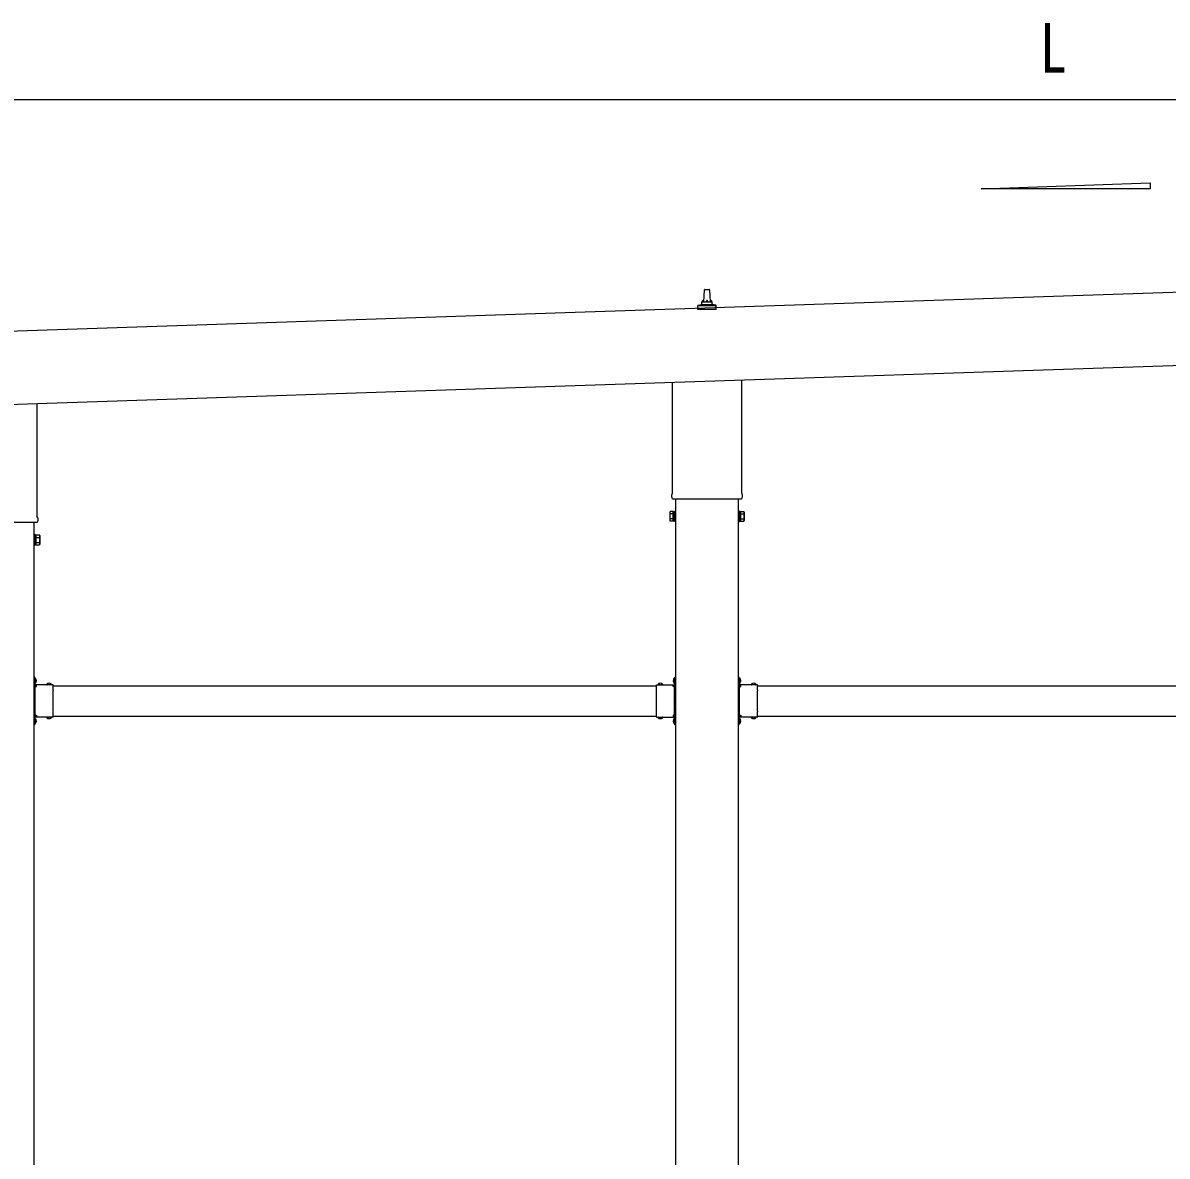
# Model space of a CAD drawing. Units: millimetres, scale not verified. Extents: x -12615 to 12615, y -8910 to 8910.
# Drawn here: x -2584 to -310, y -2004 to 247 of the extents above; entities that cross this region are included whole.
import ezdxf
from ezdxf.enums import TextEntityAlignment as Align

# ---------------------------------------------------------------- set-up
doc = ezdxf.new("R2010")
doc.units = ezdxf.units.MM
doc.header["$LTSCALE"] = 40
for name, color, linetype in [('0-4_YKK_13', 4, 'Continuous'), ('0-5_YKK_A1', 4, 'Continuous'), ('0-6_YKK_D', 6, 'Continuous')]:
    doc.layers.add(name, color=color, linetype=linetype)
doc.styles.add('ＭＳ ゴシック', font='')
doc.styles.get('ＭＳ ゴシック').set_extended_font_data('MS Gothic')

msp = doc.modelspace()

# ---------------------------------------------------------------- linework, layer by layer
at = {"layer": '0-4_YKK_13'}
for p, q in [((-1229.94, -307.07), (-1229.21, -283.55)), ((-1228.21, -282.57), (-1219.67, -282.57)), ((-1218.67, -283.55), (-1217.94, -307.07)), ((-1242.19, -322.57), (-1242.19, -314.86)), ((-1241.81, -314.07), (-1206.07, -314.07)), ((-1241.43, -313.89), (-1234.7, -312.26)), ((-1234.32, -312.07), (-1213.56, -312.07)), ((-1233.94, -311.29), (-1233.94, -307.07)), ((-1232.94, -307.07), (-1214.94, -307.07)), ((-1213.94, -311.29), (-1213.94, -307.07)), ((-1206.45, -313.89), (-1213.18, -312.26)), ((-1205.69, -322.57), (-1205.69, -314.86)), ((-1205.69, -322.57), (-1242.19, -322.57)), ((-1292.24, -686.56), (-1292.24, -466.99)), ((-1155.64, -462.43), (-1155.64, -686.56)), ((-2555.64, -509.1), (-2555.64, -733.23)), ((-1293.94, -695.33), (-1293.94, -689.83)), ((-1156, -698.83), (-1291.88, -698.83)), ((-1153.94, -689.83), (-1153.94, -695.33)), ((-1297.94, -724.83), (-1297.18, -723.52)), ((-1297.94, -724.83), (-1297.94, -741.83)), ((-1149.94, -724.83), (-1150.7, -723.52)), ((-1149.94, -724.83), (-1149.94, -741.83)), ((-2556, -745.5), (-2691.88, -745.5)), ((-2553.94, -736.5), (-2553.94, -742)), ((-1297.94, -741.83), (-1297.18, -743.15)), ((-1290.94, -728.43), (-1297.18, -728.43)), ((-1290.94, -738.24), (-1297.18, -738.24)), ((-1290.94, -743.15), (-1297.18, -743.15)), ((-1288.44, -742.53), (-1290.94, -742.53)), ((-1159.44, -742.53), (-1156.94, -742.53)), ((-1156.94, -728.43), (-1150.7, -728.43)), ((-1156.94, -738.24), (-1150.7, -738.24)), ((-1156.94, -743.15), (-1150.7, -743.15)), ((-1149.94, -741.83), (-1150.7, -743.15)), ((-2549.94, -771.5), (-2550.7, -770.19)), ((-2549.94, -771.5), (-2549.94, -788.5)), ((-2559.44, -789.2), (-2556.94, -789.2)), ((-2556.94, -775.09), (-2550.7, -775.09)), ((-2556.94, -784.91), (-2550.7, -784.91)), ((-2556.94, -789.81), (-2550.7, -789.81)), ((-2549.94, -788.5), (-2550.7, -789.81)), ((-2559.84, -1052.5), (-2561.44, -1052.5)), ((-2561.44, -1057), (-2559.84, -1057)), ((-2559.84, -1058), (-2561.44, -1058)), ((-2555.74, -1060), (-2561.44, -1060)), ((-2559.84, -1062), (-2561.44, -1062)), ((-2561.44, -1063), (-2559.84, -1063)), ((-2559.84, -1069.46), (-2559.84, -1052.5)), ((-2559.84, -1055.96), (-2559.84, -1064.04)), ((-2559.84, -1058.87), (-2557.18, -1057.55)), ((-2559.84, -1061.13), (-2557.18, -1062.45)), ((-2523.44, -1067.9), (-2559.84, -1067.9)), ((-2558.98, -1055.26), (-2559.14, -1055.26)), ((-2558.98, -1064.73), (-2559.14, -1064.73)), ((-2536.18, -1067.04), (-2536.18, -1067.2)), ((-2527.41, -1067.9), (-2535.48, -1067.9)), ((-2532.57, -1067.9), (-2533.89, -1065.24)), ((-2530.32, -1067.9), (-2528.99, -1065.24)), ((-2526.71, -1067.04), (-2526.71, -1067.2)), ((-2523.44, -1078.29), (-2523.44, -1067.9)), ((-1324.44, -1078.29), (-1324.44, -1067.9)), ((-1324.44, -1067.9), (-1288.04, -1067.9)), ((-1321.18, -1067.04), (-1321.18, -1067.2)), ((-1320.48, -1067.9), (-1312.41, -1067.9)), ((-1317.57, -1067.9), (-1318.89, -1065.24)), ((-1315.32, -1067.9), (-1313.99, -1065.24)), ((-1311.71, -1067.04), (-1311.71, -1067.2)), ((-1292.14, -1060), (-1286.44, -1060)), ((-1288.04, -1058.87), (-1290.7, -1057.55)), ((-1288.04, -1061.13), (-1290.7, -1062.45)), ((-1288.9, -1055.27), (-1288.74, -1055.27)), ((-1288.9, -1064.74), (-1288.74, -1064.74)), ((-1288.04, -1052.5), (-1286.44, -1052.5)), ((-1288.04, -1069.46), (-1288.04, -1052.5)), ((-1288.04, -1055.97), (-1288.04, -1064.04)), ((-1286.44, -1057), (-1288.04, -1057)), ((-1288.04, -1058), (-1286.44, -1058)), ((-1288.04, -1062), (-1286.44, -1062)), ((-1286.44, -1063), (-1288.04, -1063)), ((-1159.84, -1052.5), (-1161.44, -1052.5)), ((-1161.44, -1057), (-1159.84, -1057)), ((-1159.84, -1058), (-1161.44, -1058)), ((-1155.74, -1060), (-1161.44, -1060)), ((-1159.84, -1062), (-1161.44, -1062)), ((-1161.44, -1063), (-1159.84, -1063)), ((-1159.84, -1069.46), (-1159.84, -1052.5)), ((-1159.84, -1055.96), (-1159.84, -1064.03)), ((-1159.84, -1058.87), (-1157.18, -1057.55)), ((-1159.84, -1061.13), (-1157.18, -1062.45)), ((-1123.44, -1067.9), (-1159.84, -1067.9)), ((-1158.98, -1055.26), (-1159.14, -1055.26)), ((-1158.98, -1064.73), (-1159.14, -1064.73)), ((-1136.18, -1067.04), (-1136.18, -1067.2)), ((-1127.41, -1067.9), (-1135.48, -1067.9)), ((-1132.57, -1067.9), (-1133.89, -1065.24)), ((-1130.32, -1067.9), (-1128.99, -1065.24)), ((-1126.71, -1067.04), (-1126.71, -1067.2)), ((-1123.44, -1078.29), (-1123.44, -1067.9)), ((-2559.44, -1069.5), (-2556.44, -1069.5)), ((-2559.44, -1078.29), (-2559.44, -1071.5)), ((-2559.44, -1120.29), (-2559.44, -1079.71)), ((-2523.44, -1120.29), (-2523.44, -1079.71)), ((-1324.44, -1120.29), (-1324.44, -1079.71)), ((-1288.44, -1069.5), (-1291.44, -1069.5)), ((-1288.44, -1078.29), (-1288.44, -1071.5)), ((-1288.44, -1120.29), (-1288.44, -1079.71)), ((-1159.44, -1069.5), (-1156.44, -1069.5)), ((-1159.44, -1078.29), (-1159.44, -1071.5)), ((-1159.44, -1120.29), (-1159.44, -1079.71)), ((-1123.44, -1120.29), (-1123.44, -1079.71)), ((-2559.84, -1147.5), (-2559.84, -1130.54)), ((-2523.44, -1132.1), (-2559.84, -1132.1)), ((-2559.84, -1135.96), (-2559.84, -1144.04)), ((-2559.44, -1128.5), (-2559.44, -1121.71)), ((-2556.44, -1130.5), (-2559.44, -1130.5)), ((-2558.98, -1135.26), (-2559.14, -1135.26)), ((-2536.18, -1132.96), (-2536.18, -1132.8)), ((-2527.41, -1132.1), (-2535.48, -1132.1)), ((-2532.57, -1132.1), (-2533.89, -1134.76)), ((-2530.32, -1132.1), (-2528.99, -1134.76)), ((-2526.71, -1132.96), (-2526.71, -1132.8)), ((-2523.44, -1132.1), (-2523.44, -1121.71)), ((-1324.44, -1132.1), (-1324.44, -1121.71)), ((-1324.44, -1132.1), (-1288.04, -1132.1)), ((-1321.18, -1132.96), (-1321.18, -1132.8)), ((-1320.48, -1132.1), (-1312.41, -1132.1)), ((-1317.57, -1132.1), (-1318.89, -1134.76)), ((-1315.32, -1132.1), (-1313.99, -1134.76)), ((-1311.71, -1132.96), (-1311.71, -1132.8)), ((-1291.44, -1130.5), (-1288.44, -1130.5)), ((-1288.9, -1135.27), (-1288.74, -1135.27)), ((-1288.44, -1128.5), (-1288.44, -1121.71)), ((-1288.04, -1147.5), (-1288.04, -1130.54)), ((-1288.04, -1135.97), (-1288.04, -1144.04)), ((-1159.84, -1147.5), (-1159.84, -1130.54)), ((-1123.44, -1132.1), (-1159.84, -1132.1)), ((-1159.84, -1135.96), (-1159.84, -1144.03)), ((-1159.44, -1128.5), (-1159.44, -1121.71)), ((-1156.44, -1130.5), (-1159.44, -1130.5)), ((-1158.98, -1135.26), (-1159.14, -1135.26)), ((-1136.18, -1132.96), (-1136.18, -1132.8)), ((-1127.41, -1132.1), (-1135.48, -1132.1)), ((-1132.57, -1132.1), (-1133.89, -1134.76)), ((-1130.32, -1132.1), (-1128.99, -1134.76)), ((-1126.71, -1132.96), (-1126.71, -1132.8)), ((-1123.44, -1132.1), (-1123.44, -1121.71)), ((-2559.84, -1138), (-2561.44, -1138)), ((-2559.84, -1142), (-2561.44, -1142)), ((-2559.84, -1147.5), (-2561.44, -1147.5)), ((-2559.84, -1138.87), (-2557.18, -1137.55)), ((-2559.84, -1141.13), (-2557.18, -1142.45)), ((-2558.98, -1144.74), (-2559.14, -1144.74)), ((-1288.04, -1138.87), (-1290.7, -1137.55)), ((-1288.04, -1141.13), (-1290.7, -1142.45)), ((-1288.9, -1144.74), (-1288.74, -1144.74)), ((-1288.04, -1138), (-1286.44, -1138)), ((-1288.04, -1142), (-1286.44, -1142)), ((-1288.04, -1147.5), (-1286.44, -1147.5)), ((-1159.84, -1138), (-1161.44, -1138)), ((-1159.84, -1142), (-1161.44, -1142)), ((-1159.84, -1147.5), (-1161.44, -1147.5)), ((-1159.84, -1138.87), (-1157.18, -1137.55)), ((-1159.84, -1141.13), (-1157.18, -1142.45)), ((-1158.98, -1144.73), (-1159.14, -1144.73))]:
    msp.add_line(p, q, dxfattribs=at)
for points in [[(-1290.94, -743.15), (-1290.94, -723.52), (-1297.18, -723.52)], [(-1290.94, -742.53), (-1290.94, -724.13), (-1288.44, -724.13)], [(-1156.94, -742.53), (-1156.94, -724.13), (-1159.44, -724.13)], [(-1156.94, -743.15), (-1156.94, -723.52), (-1150.7, -723.52)], [(-2556.94, -789.2), (-2556.94, -770.8), (-2559.44, -770.8)], [(-2556.94, -789.81), (-2556.94, -770.19), (-2550.7, -770.19)], [(-2561.44, -1067.5), (-2561.44, -1061.5), (-2561.44, -1058.5), (-2561.44, -1052.5)], [(-2559.44, -1071.5), (-2556.44, -1071.5), (-2556.44, -1067.9)], [(-1288.44, -1071.5), (-1291.44, -1071.5), (-1291.44, -1067.9)], [(-1286.44, -1067.5), (-1286.44, -1061.5), (-1286.44, -1058.5), (-1286.44, -1052.5)], [(-1161.44, -1067.5), (-1161.44, -1061.5), (-1161.44, -1058.5), (-1161.44, -1052.5)], [(-1159.44, -1071.5), (-1156.44, -1071.5), (-1156.44, -1067.9)], [(-2561.44, -1147.5), (-2561.44, -1141.5), (-2561.44, -1138.5), (-2561.44, -1132.5)], [(-2559.44, -1128.5), (-2556.44, -1128.5), (-2556.44, -1132.1)], [(-1288.44, -1128.5), (-1291.44, -1128.5), (-1291.44, -1132.1)], [(-1286.44, -1147.5), (-1286.44, -1141.5), (-1286.44, -1138.5), (-1286.44, -1132.5)], [(-1161.44, -1147.5), (-1161.44, -1141.5), (-1161.44, -1138.5), (-1161.44, -1132.5)], [(-1159.44, -1128.5), (-1156.44, -1128.5), (-1156.44, -1132.1)]]:
    msp.add_lwpolyline(points, dxfattribs=at)
for points in [[(-1288.44, -743.83), (-1288.44, -722.83), (-1286.44, -722.83), (-1286.44, -743.83)], [(-1159.44, -743.83), (-1159.44, -722.83), (-1161.44, -722.83), (-1161.44, -743.83)], [(-2559.44, -790.5), (-2559.44, -769.5), (-2561.44, -769.5), (-2561.44, -790.5)]]:
    msp.add_lwpolyline(points, close=True, dxfattribs=at)
for centre, radius, start, end in [((-1228.21, -283.57), 1, 90, 178.60509), ((-1219.67, -283.57), 1, 1.39491, 90), ((-1241.19, -314.86), 1, 103.62699, 180), ((-1234.94, -311.29), 1, 283.62699, 0), ((-1229.86, -307.71), 4.13, 90, 171.17633), ((-1232.94, -308.07), 1, 90, 180), ((-1220.61, -307.07), 4.83, 133.60282, 180), ((-1227.27, -307.07), 4.83, 0, 46.39718), ((-1218.03, -307.71), 4.13, 8.82367, 90), ((-1214.94, -308.07), 1, 0, 90), ((-1212.94, -311.29), 1, 180, 256.37301), ((-1206.69, -314.86), 1, 0, 76.37301), ((-1289.94, -689.83), 4, 125.09963, 180), ((-1289.94, -695.33), 4, 180, 194.47751), ((-1289.94, -695.33), 4, 194.47751, 241.04498), ((-1157.94, -695.33), 4, 298.95502, 345.52249), ((-1157.94, -689.83), 4, 0, 54.90037), ((-1157.94, -695.33), 4, 345.52249, 0), ((-1293.6, -725.97), 4.34, 145.61575, 214.38425), ((-1154.29, -725.97), 4.34, 325.61575, 34.38425), ((-2557.94, -742), 4, 298.95502, 345.52249), ((-2557.94, -736.5), 4, 0, 54.90037), ((-2557.94, -742), 4, 345.52249, 0), ((-1281.7, -733.33), 16.24, 162.41205, 197.58795), ((-1293.6, -740.69), 4.34, 145.61575, 214.38425), ((-1166.18, -733.33), 16.24, 342.41205, 17.58795), ((-1154.29, -740.69), 4.34, 325.61575, 34.38425), ((-2554.29, -772.64), 4.34, 325.61575, 34.38425), ((-2566.18, -780), 16.24, 342.41205, 17.58795), ((-2554.29, -787.36), 4.34, 325.61575, 34.38425), ((-2559.44, -1067.5), 2, 180, 270), ((-2559.14, -1055.96), 0.7, 90, 180), ((-2559.14, -1064.04), 0.7, 180, 270), ((-2558.98, -1056.13), 0.862, 39.12355, 90), ((-2558.98, -1063.87), 0.862, 270, 320.87645), ((-2563.74, -1060), 7, 0, 39.12355), ((-2563.74, -1060), 7, 320.87645, 0), ((-2535.48, -1067.2), 0.7, 180, 270), ((-2535.31, -1067.04), 0.862, 129.12355, 180), ((-2531.44, -1071.8), 7, 90, 129.12355), ((-2531.44, -1071.8), 7, 50.87645, 90), ((-2527.41, -1067.2), 0.7, 270, 0), ((-2527.57, -1067.04), 0.862, 0, 50.87645), ((-1320.48, -1067.2), 0.7, 180, 270), ((-1320.31, -1067.04), 0.862, 129.12355, 180), ((-1316.44, -1071.8), 7, 90, 129.12355), ((-1316.44, -1071.8), 7, 50.87645, 90), ((-1312.41, -1067.2), 0.7, 270, 0), ((-1312.57, -1067.04), 0.862, 0, 50.87645), ((-1284.14, -1060), 7, 140.87645, 180), ((-1284.14, -1060), 7, 180, 219.12355), ((-1288.9, -1056.13), 0.862, 90, 140.87645), ((-1288.9, -1063.87), 0.862, 219.12355, 270), ((-1288.74, -1055.97), 0.7, 0, 90), ((-1288.74, -1064.04), 0.7, 270, 0), ((-1288.44, -1067.5), 2, 270, 0), ((-1159.44, -1067.5), 2, 180, 270), ((-1159.14, -1055.96), 0.7, 90, 180), ((-1159.14, -1064.03), 0.7, 180, 270), ((-1158.98, -1056.13), 0.862, 39.12355, 90), ((-1158.98, -1063.87), 0.862, 270, 320.87645), ((-1163.74, -1060), 7, 0, 39.12355), ((-1163.74, -1060), 7, 320.87645, 0), ((-1135.48, -1067.2), 0.7, 180, 270), ((-1135.31, -1067.04), 0.862, 129.12355, 180), ((-1131.44, -1071.8), 7, 90, 129.12355), ((-1131.44, -1071.8), 7, 50.87645, 90), ((-1127.41, -1067.2), 0.7, 270, 0), ((-1127.57, -1067.04), 0.862, 0, 50.87645), ((-2560.14, -1079), 1, 314.427, 45.573), ((-2522.74, -1079), 1, 134.427, 225.573), ((-1325.14, -1079), 1, 314.427, 45.573), ((-1287.74, -1079), 1, 134.427, 225.573), ((-1160.14, -1079), 1, 314.427, 45.573), ((-1122.74, -1079), 1, 134.427, 225.573), ((-2559.44, -1132.5), 2, 90, 180), ((-2559.14, -1135.96), 0.7, 90, 180), ((-2560.14, -1121), 1, 314.427, 45.573), ((-2558.98, -1136.13), 0.862, 39.12355, 90), ((-2563.74, -1140), 7, 0, 39.12355), ((-2535.48, -1132.8), 0.7, 90, 180), ((-2535.31, -1132.96), 0.862, 180, 230.87645), ((-2531.44, -1128.2), 7, 230.87645, 270), ((-2531.44, -1128.2), 7, 270, 309.12355), ((-2527.41, -1132.8), 0.7, 0, 90), ((-2527.57, -1132.96), 0.862, 309.12355, 0), ((-2522.74, -1121), 1, 134.427, 225.573), ((-1325.14, -1121), 1, 314.427, 45.573), ((-1320.48, -1132.8), 0.7, 90, 180), ((-1320.31, -1132.96), 0.862, 180, 230.87645), ((-1316.44, -1128.2), 7, 230.87645, 270), ((-1316.44, -1128.2), 7, 270, 309.12355), ((-1312.41, -1132.8), 0.7, 0, 90), ((-1312.57, -1132.96), 0.862, 309.12355, 0), ((-1284.14, -1140), 7, 140.87645, 180), ((-1288.9, -1136.13), 0.862, 90, 140.87645), ((-1287.74, -1121), 1, 134.427, 225.573), ((-1288.74, -1135.97), 0.7, 0, 90), ((-1288.44, -1132.5), 2, 0, 90), ((-1159.44, -1132.5), 2, 90, 180), ((-1159.14, -1135.96), 0.7, 90, 180), ((-1160.14, -1121), 1, 314.427, 45.573), ((-1158.98, -1136.13), 0.862, 39.12355, 90), ((-1163.74, -1140), 7, 0, 39.12355), ((-1135.48, -1132.8), 0.7, 90, 180), ((-1135.31, -1132.96), 0.862, 180, 230.87645), ((-1131.44, -1128.2), 7, 230.87645, 270), ((-1131.44, -1128.2), 7, 270, 309.12355), ((-1127.41, -1132.8), 0.7, 0, 90), ((-1127.57, -1132.96), 0.862, 309.12355, 0), ((-1122.74, -1121), 1, 134.427, 225.573), ((-2559.14, -1144.04), 0.7, 180, 270), ((-2558.98, -1143.87), 0.862, 270, 320.87645), ((-2563.74, -1140), 7, 320.87645, 0), ((-1284.14, -1140), 7, 180, 219.12355), ((-1288.9, -1143.87), 0.862, 219.12355, 270), ((-1288.74, -1144.04), 0.7, 270, 0), ((-1159.14, -1144.03), 0.7, 180, 270), ((-1158.98, -1143.87), 0.862, 270, 320.87645), ((-1163.74, -1140), 7, 320.87645, 0)]:
    msp.add_arc(centre, radius, start, end, dxfattribs=at)
at = {"layer": '0-5_YKK_A1'}
for p, q in [((-679.26, -82.81), (-343.26, -70.4)), ((-343.26, -82.81), (-679.26, -82.81)), ((-343.26, -70.4), (-343.26, -82.81)), ((2166.9, -206.63), (-3225.17, -386.34)), ((-3220.34, -531.26), (2171.73, -351.52)), ((-1286.44, -698.83), (-1286.44, -3543)), ((-1161.44, -3543), (-1161.44, -698.83)), ((-2561.44, -3543), (-2561.44, -745.5)), ((-2523.44, -1070), (-1324.44, -1070)), ((-1123.44, -1070), (75.56, -1070)), ((-2556.44, -1130), (-2560.94, -1130)), ((-2523.44, -1130), (-1324.44, -1130)), ((-1291.44, -1130), (-1286.94, -1130)), ((-1156.44, -1130), (-1160.94, -1130)), ((-1123.44, -1130), (75.56, -1130))]:
    msp.add_line(p, q, dxfattribs=at)
for points in [[(-2556.44, -1070), (-2560.94, -1070), (-2560.94, -1130)], [(-1291.44, -1070), (-1286.94, -1070), (-1286.94, -1130)], [(-1156.44, -1070), (-1160.94, -1070), (-1160.94, -1130)]]:
    msp.add_lwpolyline(points, dxfattribs=at)
at = {"layer": '0-6_YKK_D'}
msp.add_line((2039.21, 94.45), (-3092.64, 94.45), dxfattribs=at)

# ---------------------------------------------------------------- texts
at = {"layer": '0-6_YKK_D', "style": 'ＭＳ ゴシック', "width": 0.8}
msp.add_text('L', height=98.97, dxfattribs=at).set_placement((-562.71, 118.45), align=Align.BOTTOM_LEFT)

doc.saveas('drawing.dxf')
